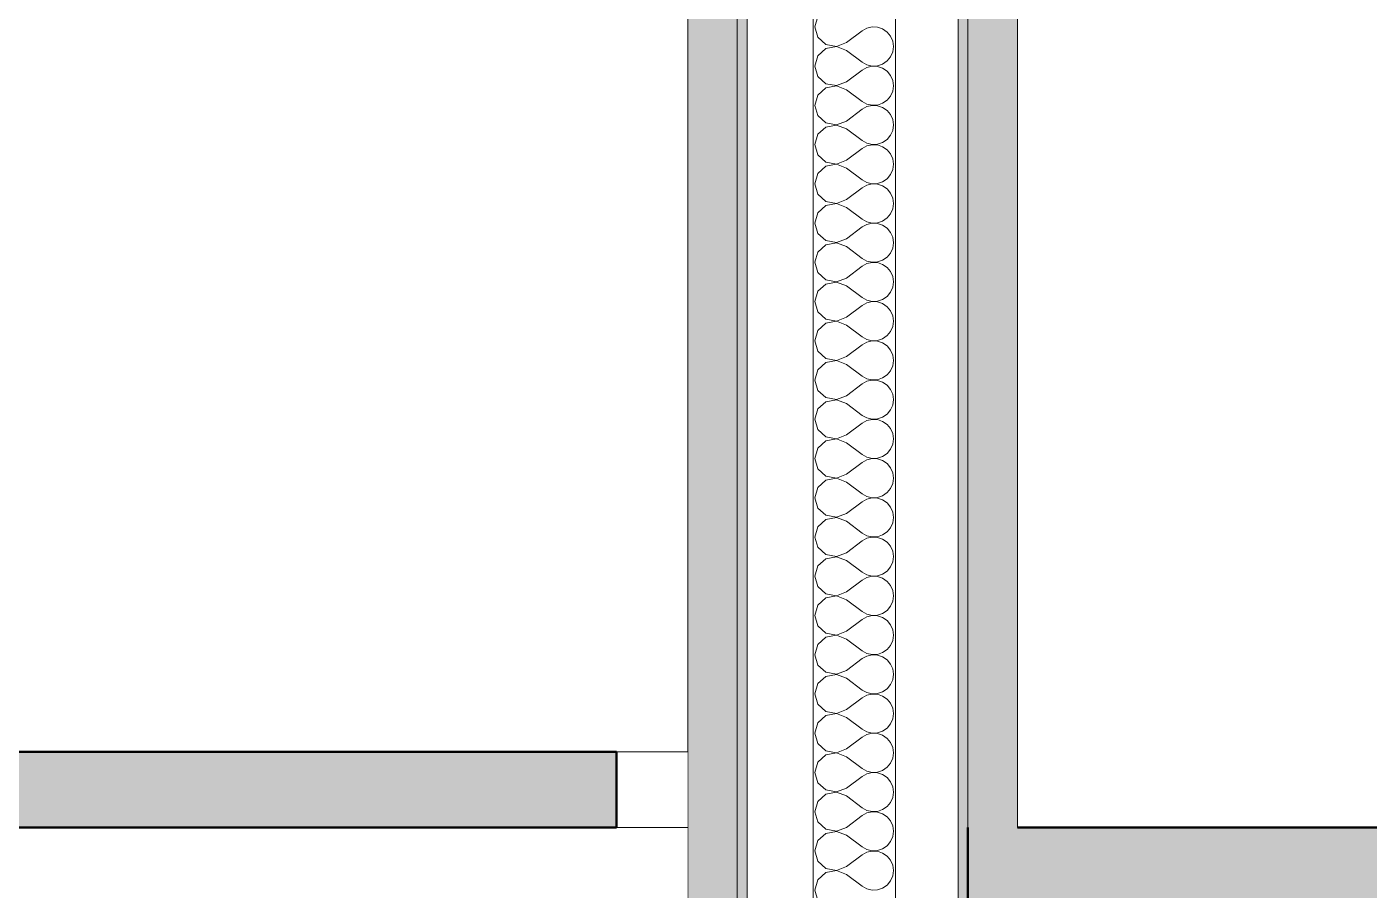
# Model space of a CAD drawing. Header units: millimetres. Extents: x -48147 to 1417267, y -496296 to 18123.
# Drawn here: x 1366330.7 to 1366774.6, y -476143.6 to -475858 of the extents above; entities that cross this region are included whole.
import ezdxf

# ---------------------------------------------------------------- set-up
doc = ezdxf.new("R2010")
doc.units = ezdxf.units.MM
doc.header["$MEASUREMENT"] = 0
doc.linetypes.add('Wipeout_Contour', pattern=[1000, 0, -1000])
doc.layers.add('New_A-20-M_Ceiling', color=7, linetype='Continuous')
doc.layers.add('New_A-25-M_Wall_Int', color=7, linetype='Continuous')
for name, color, linetype, lineweight, true_color in [('New_A-20-M_Ceiling_Pen_No__107', 7, 'Continuous', 15, 0xa6a6a6), ('New_A-20-M_Ceiling_Pen_No__29', 7, 'Continuous', 50, 0x2a2a2a), ('New_A-25-M_Wall_Int_Pen_No__107', 7, 'Continuous', 15, 0xa6a6a6)]:
    doc.layers.add(name, color=color, linetype=linetype, lineweight=lineweight, true_color=true_color)
doc.layers.add('New_A-20-M_Ceiling_Pen_No__89', color=8, linetype='Continuous', lineweight=20)
doc.layers.add('New_A-25-M_Wall_Int_Pen_No__1', color=7, linetype='Continuous', lineweight=13)

# ---------------------------------------------------------------- blocks, each defined once
blk = doc.blocks.new('*X65', base_point=(1376122.47, -491272.82))
at = {"layer": 'New_A-25-M_Wall_Int_Pen_No__107', "linetype": 'Continuous'}
for p, q in [((1366592.32, -475854.56), (1366591.35, -475857.97)), ((1366591.35, -475857.97), (1366592.32, -475861.38)), ((1366601.74, -475863.16), (1366606.93, -475859.27)), ((1366608.5, -475858.4), (1366606.93, -475859.27)), ((1366610.24, -475857.99), (1366608.5, -475858.4)), ((1366612.03, -475858.08), (1366610.24, -475857.99)), ((1366613.73, -475858.65), (1366612.03, -475858.08)), ((1366615.2, -475859.67), (1366613.73, -475858.65)), ((1366616.35, -475861.05), (1366615.2, -475859.67)), ((1366592.32, -475861.38), (1366594.94, -475863.77)), ((1366594.94, -475865.14), (1366592.32, -475867.54)), ((1366594.94, -475863.77), (1366598.43, -475864.43)), ((1366598.43, -475864.49), (1366594.94, -475865.14)), ((1366598.43, -475864.43), (1366601.74, -475863.16)), ((1366601.74, -475865.76), (1366598.43, -475864.49)), ((1366617.07, -475862.69), (1366616.35, -475861.05)), ((1366617.32, -475864.46), (1366617.07, -475862.69)), ((1366617.07, -475866.23), (1366617.32, -475864.46)), ((1366592.32, -475867.54), (1366591.35, -475870.95)), ((1366601.74, -475865.76), (1366606.93, -475869.65)), ((1366606.93, -475869.65), (1366608.5, -475870.52)), ((1366613.73, -475870.26), (1366615.2, -475869.25)), ((1366615.2, -475869.25), (1366616.35, -475867.87)), ((1366616.35, -475867.87), (1366617.07, -475866.23)), ((1366591.35, -475870.95), (1366592.32, -475874.36)), ((1366601.74, -475876.14), (1366606.93, -475872.25)), ((1366608.5, -475871.38), (1366606.93, -475872.25)), ((1366608.5, -475870.52), (1366610.24, -475870.92)), ((1366610.24, -475870.98), (1366608.5, -475871.38)), ((1366610.24, -475870.92), (1366612.03, -475870.84)), ((1366612.03, -475871.06), (1366610.24, -475870.98)), ((1366612.03, -475870.84), (1366613.73, -475870.26)), ((1366613.73, -475871.64), (1366612.03, -475871.06)), ((1366615.2, -475872.65), (1366613.73, -475871.64)), ((1366616.35, -475874.03), (1366615.2, -475872.65)), ((1366617.07, -475875.67), (1366616.35, -475874.03)), ((1366592.32, -475874.36), (1366594.94, -475876.76)), ((1366594.94, -475878.13), (1366592.32, -475880.52)), ((1366594.94, -475876.76), (1366598.43, -475877.41)), ((1366598.43, -475877.47), (1366594.94, -475878.13)), ((1366598.43, -475877.41), (1366601.74, -475876.14)), ((1366601.74, -475878.74), (1366598.43, -475877.47)), ((1366617.32, -475877.44), (1366617.07, -475875.67)), ((1366617.07, -475879.21), (1366617.32, -475877.44)), ((1366592.32, -475880.52), (1366591.35, -475883.93)), ((1366601.74, -475878.74), (1366606.93, -475882.63)), ((1366606.93, -475882.63), (1366608.5, -475883.5)), ((1366613.73, -475883.25), (1366615.2, -475882.23)), ((1366615.2, -475882.23), (1366616.35, -475880.85)), ((1366616.35, -475880.85), (1366617.07, -475879.21)), ((1366591.35, -475883.93), (1366592.32, -475887.34)), ((1366592.32, -475887.34), (1366594.94, -475889.74)), ((1366601.74, -475889.12), (1366606.93, -475885.23)), ((1366608.5, -475884.36), (1366606.93, -475885.23)), ((1366608.5, -475883.5), (1366610.24, -475883.91)), ((1366610.24, -475883.96), (1366608.5, -475884.36)), ((1366610.24, -475883.91), (1366612.03, -475883.82)), ((1366612.03, -475884.04), (1366610.24, -475883.96)), ((1366612.03, -475883.82), (1366613.73, -475883.25)), ((1366613.73, -475884.62), (1366612.03, -475884.04)), ((1366615.2, -475885.63), (1366613.73, -475884.62)), ((1366616.35, -475887.01), (1366615.2, -475885.63)), ((1366617.07, -475888.65), (1366616.35, -475887.01)), ((1366594.94, -475891.11), (1366592.32, -475893.5)), ((1366594.94, -475889.74), (1366598.43, -475890.4)), ((1366598.43, -475890.45), (1366594.94, -475891.11)), ((1366598.43, -475890.4), (1366601.74, -475889.12)), ((1366601.74, -475891.72), (1366598.43, -475890.45)), ((1366601.74, -475891.72), (1366606.93, -475895.61)), ((1366617.32, -475890.42), (1366617.07, -475888.65)), ((1366617.07, -475892.2), (1366617.32, -475890.42)), ((1366592.32, -475893.5), (1366591.35, -475896.91)), ((1366606.93, -475895.61), (1366608.5, -475896.48)), ((1366612.03, -475896.8), (1366613.73, -475896.23)), ((1366613.73, -475896.23), (1366615.2, -475895.21)), ((1366615.2, -475895.21), (1366616.35, -475893.83)), ((1366616.35, -475893.83), (1366617.07, -475892.2)), ((1366591.35, -475896.91), (1366592.32, -475900.33)), ((1366592.32, -475900.33), (1366594.94, -475902.72)), ((1366601.74, -475902.11), (1366606.93, -475898.21)), ((1366608.5, -475897.34), (1366606.93, -475898.21)), ((1366608.5, -475896.48), (1366610.24, -475896.89)), ((1366610.24, -475896.94), (1366608.5, -475897.34)), ((1366610.24, -475896.89), (1366612.03, -475896.8)), ((1366612.03, -475897.03), (1366610.24, -475896.94)), ((1366613.73, -475897.6), (1366612.03, -475897.03)), ((1366615.2, -475898.61), (1366613.73, -475897.6)), ((1366616.35, -475899.99), (1366615.2, -475898.61)), ((1366617.07, -475901.63), (1366616.35, -475899.99)), ((1366594.94, -475904.09), (1366592.32, -475906.48)), ((1366594.94, -475902.72), (1366598.43, -475903.38)), ((1366598.43, -475903.43), (1366594.94, -475904.09)), ((1366598.43, -475903.38), (1366601.74, -475902.11)), ((1366601.74, -475904.7), (1366598.43, -475903.43)), ((1366601.74, -475904.7), (1366606.93, -475908.6)), ((1366616.35, -475906.82), (1366617.07, -475905.18)), ((1366617.32, -475903.4), (1366617.07, -475901.63)), ((1366617.07, -475905.18), (1366617.32, -475903.4)), ((1366592.32, -475906.48), (1366591.35, -475909.89)), ((1366606.93, -475908.6), (1366608.5, -475909.46)), ((1366608.5, -475909.46), (1366610.24, -475909.87)), ((1366612.03, -475909.78), (1366613.73, -475909.21)), ((1366613.73, -475909.21), (1366615.2, -475908.19)), ((1366615.2, -475908.19), (1366616.35, -475906.82)), ((1366591.35, -475909.89), (1366592.32, -475913.31)), ((1366592.32, -475913.31), (1366594.94, -475915.7)), ((1366601.74, -475915.09), (1366606.93, -475911.19)), ((1366608.5, -475910.33), (1366606.93, -475911.19)), ((1366610.24, -475909.92), (1366608.5, -475910.33)), ((1366610.24, -475909.87), (1366612.03, -475909.78)), ((1366612.03, -475910.01), (1366610.24, -475909.92)), ((1366613.73, -475910.58), (1366612.03, -475910.01)), ((1366615.2, -475911.59), (1366613.73, -475910.58)), ((1366616.35, -475912.97), (1366615.2, -475911.59)), ((1366617.07, -475914.61), (1366616.35, -475912.97)), ((1366594.94, -475917.07), (1366592.32, -475919.46)), ((1366594.94, -475915.7), (1366598.43, -475916.36)), ((1366598.43, -475916.41), (1366594.94, -475917.07)), ((1366598.43, -475916.36), (1366601.74, -475915.09)), ((1366601.74, -475917.68), (1366598.43, -475916.41)), ((1366601.74, -475917.68), (1366606.93, -475921.58)), ((1366616.35, -475919.8), (1366617.07, -475918.16)), ((1366617.32, -475916.39), (1366617.07, -475914.61)), ((1366617.07, -475918.16), (1366617.32, -475916.39)), ((1366592.32, -475919.46), (1366591.35, -475922.88)), ((1366591.35, -475922.88), (1366592.32, -475926.29)), ((1366606.93, -475921.58), (1366608.5, -475922.44)), ((1366608.5, -475922.44), (1366610.24, -475922.85)), ((1366610.24, -475922.9), (1366608.5, -475923.31)), ((1366610.24, -475922.85), (1366612.03, -475922.76)), ((1366612.03, -475922.99), (1366610.24, -475922.9)), ((1366612.03, -475922.76), (1366613.73, -475922.19)), ((1366613.73, -475923.56), (1366612.03, -475922.99)), ((1366613.73, -475922.19), (1366615.2, -475921.18)), ((1366615.2, -475921.18), (1366616.35, -475919.8)), ((1366592.32, -475926.29), (1366594.94, -475928.68)), ((1366601.74, -475928.07), (1366606.93, -475924.17)), ((1366608.5, -475923.31), (1366606.93, -475924.17)), ((1366615.2, -475924.58), (1366613.73, -475923.56)), ((1366616.35, -475925.95), (1366615.2, -475924.58)), ((1366617.07, -475927.59), (1366616.35, -475925.95)), ((1366594.94, -475930.05), (1366592.32, -475932.45)), ((1366594.94, -475928.68), (1366598.43, -475929.34)), ((1366598.43, -475929.39), (1366594.94, -475930.05)), ((1366598.43, -475929.34), (1366601.74, -475928.07)), ((1366601.74, -475930.66), (1366598.43, -475929.39)), ((1366601.74, -475930.66), (1366606.93, -475934.56)), ((1366616.35, -475932.78), (1366617.07, -475931.14)), ((1366617.32, -475929.37), (1366617.07, -475927.59)), ((1366617.07, -475931.14), (1366617.32, -475929.37)), ((1366592.32, -475932.45), (1366591.35, -475935.86)), ((1366591.35, -475935.86), (1366592.32, -475939.27)), ((1366606.93, -475934.56), (1366608.5, -475935.43)), ((1366608.5, -475936.29), (1366606.93, -475937.16)), ((1366608.5, -475935.43), (1366610.24, -475935.83)), ((1366610.24, -475935.88), (1366608.5, -475936.29)), ((1366610.24, -475935.83), (1366612.03, -475935.74)), ((1366612.03, -475935.97), (1366610.24, -475935.88)), ((1366612.03, -475935.74), (1366613.73, -475935.17)), ((1366613.73, -475936.54), (1366612.03, -475935.97)), ((1366613.73, -475935.17), (1366615.2, -475934.16)), ((1366615.2, -475934.16), (1366616.35, -475932.78)), ((1366592.32, -475939.27), (1366594.94, -475941.66)), ((1366601.74, -475941.05), (1366606.93, -475937.16)), ((1366615.2, -475937.56), (1366613.73, -475936.54)), ((1366616.35, -475938.94), (1366615.2, -475937.56)), ((1366617.07, -475940.57), (1366616.35, -475938.94)), ((1366617.32, -475942.35), (1366617.07, -475940.57)), ((1366594.94, -475943.03), (1366592.32, -475945.43)), ((1366594.94, -475941.66), (1366598.43, -475942.32)), ((1366598.43, -475942.37), (1366594.94, -475943.03)), ((1366598.43, -475942.32), (1366601.74, -475941.05)), ((1366601.74, -475943.65), (1366598.43, -475942.37)), ((1366601.74, -475943.65), (1366606.93, -475947.54)), ((1366616.35, -475945.76), (1366617.07, -475944.12)), ((1366617.07, -475944.12), (1366617.32, -475942.35)), ((1366592.32, -475945.43), (1366591.35, -475948.84)), ((1366591.35, -475948.84), (1366592.32, -475952.25)), ((1366606.93, -475947.54), (1366608.5, -475948.41)), ((1366608.5, -475949.27), (1366606.93, -475950.14)), ((1366608.5, -475948.41), (1366610.24, -475948.81)), ((1366610.24, -475948.87), (1366608.5, -475949.27)), ((1366610.24, -475948.81), (1366612.03, -475948.73)), ((1366612.03, -475948.95), (1366610.24, -475948.87)), ((1366612.03, -475948.73), (1366613.73, -475948.15)), ((1366613.73, -475949.52), (1366612.03, -475948.95)), ((1366613.73, -475948.15), (1366615.2, -475947.14)), ((1366615.2, -475950.54), (1366613.73, -475949.52)), ((1366615.2, -475947.14), (1366616.35, -475945.76)), ((1366592.32, -475952.25), (1366594.94, -475954.64)), ((1366598.43, -475955.3), (1366601.74, -475954.03)), ((1366601.74, -475954.03), (1366606.93, -475950.14)), ((1366616.35, -475951.92), (1366615.2, -475950.54)), ((1366617.07, -475953.56), (1366616.35, -475951.92)), ((1366617.32, -475955.33), (1366617.07, -475953.56)), ((1366592.32, -475958.41), (1366591.35, -475961.82)), ((1366594.94, -475956.01), (1366592.32, -475958.41)), ((1366594.94, -475954.64), (1366598.43, -475955.3)), ((1366598.43, -475955.36), (1366594.94, -475956.01)), ((1366601.74, -475956.63), (1366598.43, -475955.36)), ((1366601.74, -475956.63), (1366606.93, -475960.52)), ((1366616.35, -475958.74), (1366617.07, -475957.1)), ((1366617.07, -475957.1), (1366617.32, -475955.33)), ((1366591.35, -475961.82), (1366592.32, -475965.23)), ((1366606.93, -475960.52), (1366608.5, -475961.39)), ((1366608.5, -475962.25), (1366606.93, -475963.12)), ((1366608.5, -475961.39), (1366610.24, -475961.79)), ((1366610.24, -475961.85), (1366608.5, -475962.25)), ((1366610.24, -475961.79), (1366612.03, -475961.71)), ((1366612.03, -475961.93), (1366610.24, -475961.85)), ((1366612.03, -475961.71), (1366613.73, -475961.14)), ((1366613.73, -475962.51), (1366612.03, -475961.93)), ((1366613.73, -475961.14), (1366615.2, -475960.12)), ((1366615.2, -475963.52), (1366613.73, -475962.51)), ((1366615.2, -475960.12), (1366616.35, -475958.74)), ((1366592.32, -475965.23), (1366594.94, -475967.63)), ((1366598.43, -475968.29), (1366601.74, -475967.01)), ((1366601.74, -475967.01), (1366606.93, -475963.12)), ((1366616.35, -475964.9), (1366615.2, -475963.52)), ((1366617.07, -475966.54), (1366616.35, -475964.9)), ((1366617.32, -475968.31), (1366617.07, -475966.54)), ((1366592.32, -475971.39), (1366591.35, -475974.8)), ((1366594.94, -475969), (1366592.32, -475971.39)), ((1366594.94, -475967.63), (1366598.43, -475968.29)), ((1366598.43, -475968.34), (1366594.94, -475969)), ((1366601.74, -475969.61), (1366598.43, -475968.34)), ((1366601.74, -475969.61), (1366606.93, -475973.5)), ((1366615.2, -475973.1), (1366616.35, -475971.72)), ((1366616.35, -475971.72), (1366617.07, -475970.08)), ((1366617.07, -475970.08), (1366617.32, -475968.31)), ((1366591.35, -475974.8), (1366592.32, -475978.21)), ((1366601.74, -475979.99), (1366606.93, -475976.1)), ((1366606.93, -475973.5), (1366608.5, -475974.37)), ((1366608.5, -475975.23), (1366606.93, -475976.1)), ((1366608.5, -475974.37), (1366610.24, -475974.78)), ((1366610.24, -475974.83), (1366608.5, -475975.23)), ((1366610.24, -475974.78), (1366612.03, -475974.69)), ((1366612.03, -475974.92), (1366610.24, -475974.83)), ((1366612.03, -475974.69), (1366613.73, -475974.12)), ((1366613.73, -475975.49), (1366612.03, -475974.92)), ((1366613.73, -475974.12), (1366615.2, -475973.1)), ((1366615.2, -475976.5), (1366613.73, -475975.49)), ((1366592.32, -475978.21), (1366594.94, -475980.61)), ((1366594.94, -475980.61), (1366598.43, -475981.27)), ((1366598.43, -475981.27), (1366601.74, -475979.99)), ((1366616.35, -475977.88), (1366615.2, -475976.5)), ((1366617.07, -475979.52), (1366616.35, -475977.88)), ((1366617.32, -475981.29), (1366617.07, -475979.52)), ((1366592.32, -475984.37), (1366591.35, -475987.78)), ((1366594.94, -475981.98), (1366592.32, -475984.37)), ((1366598.43, -475981.32), (1366594.94, -475981.98)), ((1366601.74, -475982.59), (1366598.43, -475981.32)), ((1366601.74, -475982.59), (1366606.93, -475986.49)), ((1366615.2, -475986.08), (1366616.35, -475984.71)), ((1366616.35, -475984.71), (1366617.07, -475983.07)), ((1366617.07, -475983.07), (1366617.32, -475981.29)), ((1366591.35, -475987.78), (1366592.32, -475991.2)), ((1366601.74, -475992.98), (1366606.93, -475989.08)), ((1366606.93, -475986.49), (1366608.5, -475987.35)), ((1366608.5, -475988.22), (1366606.93, -475989.08)), ((1366608.5, -475987.35), (1366610.24, -475987.76)), ((1366610.24, -475987.81), (1366608.5, -475988.22)), ((1366610.24, -475987.76), (1366612.03, -475987.67)), ((1366612.03, -475987.9), (1366610.24, -475987.81)), ((1366612.03, -475987.67), (1366613.73, -475987.1)), ((1366613.73, -475988.47), (1366612.03, -475987.9)), ((1366613.73, -475987.1), (1366615.2, -475986.08)), ((1366615.2, -475989.48), (1366613.73, -475988.47)), ((1366616.35, -475990.86), (1366615.2, -475989.48)), ((1366592.32, -475991.2), (1366594.94, -475993.59)), ((1366594.94, -475993.59), (1366598.43, -475994.25)), ((1366598.43, -475994.25), (1366601.74, -475992.98)), ((1366617.07, -475992.5), (1366616.35, -475990.86)), ((1366617.32, -475994.27), (1366617.07, -475992.5)), ((1366592.32, -475997.35), (1366591.35, -476000.77)), ((1366594.94, -475994.96), (1366592.32, -475997.35)), ((1366598.43, -475994.3), (1366594.94, -475994.96)), ((1366601.74, -475995.57), (1366598.43, -475994.3)), ((1366601.74, -475995.57), (1366606.93, -475999.47)), ((1366615.2, -475999.07), (1366616.35, -475997.69)), ((1366616.35, -475997.69), (1366617.07, -475996.05)), ((1366617.07, -475996.05), (1366617.32, -475994.27)), ((1366591.35, -476000.77), (1366592.32, -476004.18)), ((1366601.74, -476005.96), (1366606.93, -476002.06)), ((1366606.93, -475999.47), (1366608.5, -476000.33)), ((1366608.5, -476001.2), (1366606.93, -476002.06)), ((1366608.5, -476000.33), (1366610.24, -476000.74)), ((1366610.24, -476000.79), (1366608.5, -476001.2)), ((1366610.24, -476000.74), (1366612.03, -476000.65)), ((1366612.03, -476000.88), (1366610.24, -476000.79)), ((1366612.03, -476000.65), (1366613.73, -476000.08)), ((1366613.73, -476001.45), (1366612.03, -476000.88)), ((1366613.73, -476000.08), (1366615.2, -475999.07)), ((1366615.2, -476002.46), (1366613.73, -476001.45)), ((1366616.35, -476003.84), (1366615.2, -476002.46)), ((1366592.32, -476004.18), (1366594.94, -476006.57)), ((1366594.94, -476006.57), (1366598.43, -476007.23)), ((1366598.43, -476007.28), (1366594.94, -476007.94)), ((1366598.43, -476007.23), (1366601.74, -476005.96)), ((1366601.74, -476008.55), (1366598.43, -476007.28)), ((1366617.07, -476005.48), (1366616.35, -476003.84)), ((1366617.32, -476007.26), (1366617.07, -476005.48)), ((1366617.07, -476009.03), (1366617.32, -476007.26)), ((1366592.32, -476010.33), (1366591.35, -476013.75)), ((1366594.94, -476007.94), (1366592.32, -476010.33)), ((1366601.74, -476008.55), (1366606.93, -476012.45)), ((1366615.2, -476012.05), (1366616.35, -476010.67)), ((1366616.35, -476010.67), (1366617.07, -476009.03)), ((1366591.35, -476013.75), (1366592.32, -476017.16)), ((1366601.74, -476018.94), (1366606.93, -476015.04)), ((1366606.93, -476012.45), (1366608.5, -476013.32)), ((1366608.5, -476014.18), (1366606.93, -476015.04)), ((1366608.5, -476013.32), (1366610.24, -476013.72)), ((1366610.24, -476013.77), (1366608.5, -476014.18)), ((1366610.24, -476013.72), (1366612.03, -476013.63)), ((1366612.03, -476013.86), (1366610.24, -476013.77)), ((1366612.03, -476013.63), (1366613.73, -476013.06)), ((1366613.73, -476014.43), (1366612.03, -476013.86)), ((1366613.73, -476013.06), (1366615.2, -476012.05)), ((1366615.2, -476015.45), (1366613.73, -476014.43)), ((1366616.35, -476016.82), (1366615.2, -476015.45)), ((1366592.32, -476017.16), (1366594.94, -476019.55)), ((1366594.94, -476019.55), (1366598.43, -476020.21)), ((1366598.43, -476020.26), (1366594.94, -476020.92)), ((1366598.43, -476020.21), (1366601.74, -476018.94)), ((1366601.74, -476021.54), (1366598.43, -476020.26)), ((1366617.07, -476018.46), (1366616.35, -476016.82)), ((1366617.32, -476020.24), (1366617.07, -476018.46)), ((1366617.07, -476022.01), (1366617.32, -476020.24)), ((1366592.32, -476023.32), (1366591.35, -476026.73)), ((1366594.94, -476020.92), (1366592.32, -476023.32)), ((1366601.74, -476021.54), (1366606.93, -476025.43)), ((1366613.73, -476026.04), (1366615.2, -476025.03)), ((1366615.2, -476025.03), (1366616.35, -476023.65)), ((1366616.35, -476023.65), (1366617.07, -476022.01)), ((1366591.35, -476026.73), (1366592.32, -476030.14)), ((1366601.74, -476031.92), (1366606.93, -476028.03)), ((1366606.93, -476025.43), (1366608.5, -476026.3)), ((1366608.5, -476027.16), (1366606.93, -476028.03)), ((1366608.5, -476026.3), (1366610.24, -476026.7)), ((1366610.24, -476026.75), (1366608.5, -476027.16)), ((1366610.24, -476026.7), (1366612.03, -476026.62)), ((1366612.03, -476026.84), (1366610.24, -476026.75)), ((1366612.03, -476026.62), (1366613.73, -476026.04)), ((1366613.73, -476027.41), (1366612.03, -476026.84)), ((1366615.2, -476028.43), (1366613.73, -476027.41)), ((1366616.35, -476029.81), (1366615.2, -476028.43)), ((1366592.32, -476030.14), (1366594.94, -476032.53)), ((1366594.94, -476033.9), (1366592.32, -476036.3)), ((1366594.94, -476032.53), (1366598.43, -476033.19)), ((1366598.43, -476033.25), (1366594.94, -476033.9)), ((1366598.43, -476033.19), (1366601.74, -476031.92)), ((1366601.74, -476034.52), (1366598.43, -476033.25)), ((1366617.07, -476031.45), (1366616.35, -476029.81)), ((1366617.32, -476033.22), (1366617.07, -476031.45)), ((1366617.07, -476034.99), (1366617.32, -476033.22)), ((1366592.32, -476036.3), (1366591.35, -476039.71)), ((1366601.74, -476034.52), (1366606.93, -476038.41)), ((1366606.93, -476038.41), (1366608.5, -476039.28)), ((1366613.73, -476039.02), (1366615.2, -476038.01)), ((1366615.2, -476038.01), (1366616.35, -476036.63)), ((1366616.35, -476036.63), (1366617.07, -476034.99)), ((1366591.35, -476039.71), (1366592.32, -476043.12)), ((1366601.74, -476044.9), (1366606.93, -476041.01)), ((1366608.5, -476040.14), (1366606.93, -476041.01)), ((1366608.5, -476039.28), (1366610.24, -476039.68)), ((1366610.24, -476039.74), (1366608.5, -476040.14)), ((1366610.24, -476039.68), (1366612.03, -476039.6)), ((1366612.03, -476039.82), (1366610.24, -476039.74)), ((1366612.03, -476039.6), (1366613.73, -476039.02)), ((1366613.73, -476040.39), (1366612.03, -476039.82)), ((1366615.2, -476041.41), (1366613.73, -476040.39)), ((1366616.35, -476042.79), (1366615.2, -476041.41)), ((1366617.07, -476044.43), (1366616.35, -476042.79)), ((1366592.32, -476043.12), (1366594.94, -476045.52)), ((1366594.94, -476046.89), (1366592.32, -476049.28)), ((1366594.94, -476045.52), (1366598.43, -476046.17)), ((1366598.43, -476046.23), (1366594.94, -476046.89)), ((1366598.43, -476046.17), (1366601.74, -476044.9)), ((1366601.74, -476047.5), (1366598.43, -476046.23)), ((1366617.32, -476046.2), (1366617.07, -476044.43)), ((1366617.07, -476047.97), (1366617.32, -476046.2)), ((1366592.32, -476049.28), (1366591.35, -476052.69)), ((1366601.74, -476047.5), (1366606.93, -476051.39)), ((1366606.93, -476051.39), (1366608.5, -476052.26)), ((1366613.73, -476052.01), (1366615.2, -476050.99)), ((1366615.2, -476050.99), (1366616.35, -476049.61)), ((1366616.35, -476049.61), (1366617.07, -476047.97)), ((1366591.35, -476052.69), (1366592.32, -476056.1)), ((1366592.32, -476056.1), (1366594.94, -476058.5)), ((1366601.74, -476057.88), (1366606.93, -476053.99)), ((1366608.5, -476053.12), (1366606.93, -476053.99)), ((1366608.5, -476052.26), (1366610.24, -476052.66)), ((1366610.24, -476052.72), (1366608.5, -476053.12)), ((1366610.24, -476052.66), (1366612.03, -476052.58)), ((1366612.03, -476052.8), (1366610.24, -476052.72)), ((1366612.03, -476052.58), (1366613.73, -476052.01)), ((1366613.73, -476053.38), (1366612.03, -476052.8)), ((1366615.2, -476054.39), (1366613.73, -476053.38)), ((1366616.35, -476055.77), (1366615.2, -476054.39)), ((1366617.07, -476057.41), (1366616.35, -476055.77)), ((1366594.94, -476059.87), (1366592.32, -476062.26)), ((1366594.94, -476058.5), (1366598.43, -476059.16)), ((1366598.43, -476059.21), (1366594.94, -476059.87)), ((1366598.43, -476059.16), (1366601.74, -476057.88)), ((1366601.74, -476060.48), (1366598.43, -476059.21)), ((1366601.74, -476060.48), (1366606.93, -476064.37)), ((1366617.32, -476059.18), (1366617.07, -476057.41)), ((1366617.07, -476060.96), (1366617.32, -476059.18)), ((1366592.32, -476062.26), (1366591.35, -476065.67)), ((1366606.93, -476064.37), (1366608.5, -476065.24)), ((1366612.03, -476065.56), (1366613.73, -476064.99)), ((1366613.73, -476064.99), (1366615.2, -476063.97)), ((1366615.2, -476063.97), (1366616.35, -476062.59)), ((1366616.35, -476062.59), (1366617.07, -476060.96)), ((1366591.35, -476065.67), (1366592.32, -476069.09)), ((1366592.32, -476069.09), (1366594.94, -476071.48)), ((1366601.74, -476070.87), (1366606.93, -476066.97)), ((1366608.5, -476066.1), (1366606.93, -476066.97)), ((1366608.5, -476065.24), (1366610.24, -476065.65)), ((1366610.24, -476065.7), (1366608.5, -476066.1)), ((1366610.24, -476065.65), (1366612.03, -476065.56)), ((1366612.03, -476065.79), (1366610.24, -476065.7)), ((1366613.73, -476066.36), (1366612.03, -476065.79)), ((1366615.2, -476067.37), (1366613.73, -476066.36)), ((1366616.35, -476068.75), (1366615.2, -476067.37)), ((1366617.07, -476070.39), (1366616.35, -476068.75)), ((1366594.94, -476072.85), (1366592.32, -476075.24)), ((1366594.94, -476071.48), (1366598.43, -476072.14)), ((1366598.43, -476072.19), (1366594.94, -476072.85)), ((1366598.43, -476072.14), (1366601.74, -476070.87)), ((1366601.74, -476073.46), (1366598.43, -476072.19)), ((1366601.74, -476073.46), (1366606.93, -476077.36)), ((1366616.35, -476075.58), (1366617.07, -476073.94)), ((1366617.32, -476072.16), (1366617.07, -476070.39)), ((1366617.07, -476073.94), (1366617.32, -476072.16)), ((1366592.32, -476075.24), (1366591.35, -476078.65)), ((1366606.93, -476077.36), (1366608.5, -476078.22)), ((1366608.5, -476078.22), (1366610.24, -476078.63)), ((1366612.03, -476078.54), (1366613.73, -476077.97)), ((1366613.73, -476077.97), (1366615.2, -476076.95)), ((1366615.2, -476076.95), (1366616.35, -476075.58)), ((1366591.35, -476078.65), (1366592.32, -476082.07)), ((1366592.32, -476082.07), (1366594.94, -476084.46)), ((1366601.74, -476083.85), (1366606.93, -476079.95)), ((1366608.5, -476079.09), (1366606.93, -476079.95)), ((1366610.24, -476078.68), (1366608.5, -476079.09)), ((1366610.24, -476078.63), (1366612.03, -476078.54)), ((1366612.03, -476078.77), (1366610.24, -476078.68)), ((1366613.73, -476079.34), (1366612.03, -476078.77)), ((1366615.2, -476080.35), (1366613.73, -476079.34)), ((1366616.35, -476081.73), (1366615.2, -476080.35)), ((1366617.07, -476083.37), (1366616.35, -476081.73)), ((1366594.94, -476085.83), (1366592.32, -476088.22)), ((1366594.94, -476084.46), (1366598.43, -476085.12)), ((1366598.43, -476085.17), (1366594.94, -476085.83)), ((1366598.43, -476085.12), (1366601.74, -476083.85)), ((1366601.74, -476086.44), (1366598.43, -476085.17)), ((1366601.74, -476086.44), (1366606.93, -476090.34)), ((1366616.35, -476088.56), (1366617.07, -476086.92)), ((1366617.32, -476085.14), (1366617.07, -476083.37)), ((1366617.07, -476086.92), (1366617.32, -476085.14)), ((1366592.32, -476088.22), (1366591.35, -476091.64)), ((1366591.35, -476091.64), (1366592.32, -476095.05)), ((1366606.93, -476090.34), (1366608.5, -476091.2)), ((1366608.5, -476091.2), (1366610.24, -476091.61)), ((1366610.24, -476091.66), (1366608.5, -476092.07)), ((1366610.24, -476091.61), (1366612.03, -476091.52)), ((1366612.03, -476091.75), (1366610.24, -476091.66)), ((1366612.03, -476091.52), (1366613.73, -476090.95)), ((1366613.73, -476092.32), (1366612.03, -476091.75)), ((1366613.73, -476090.95), (1366615.2, -476089.94)), ((1366615.2, -476089.94), (1366616.35, -476088.56)), ((1366592.32, -476095.05), (1366594.94, -476097.44)), ((1366601.74, -476096.83), (1366606.93, -476092.93)), ((1366608.5, -476092.07), (1366606.93, -476092.93)), ((1366615.2, -476093.34), (1366613.73, -476092.32)), ((1366616.35, -476094.71), (1366615.2, -476093.34)), ((1366617.07, -476096.35), (1366616.35, -476094.71)), ((1366594.94, -476098.81), (1366592.32, -476101.2)), ((1366594.94, -476097.44), (1366598.43, -476098.1)), ((1366598.43, -476098.15), (1366594.94, -476098.81)), ((1366598.43, -476098.1), (1366601.74, -476096.83)), ((1366601.74, -476099.42), (1366598.43, -476098.15)), ((1366601.74, -476099.42), (1366606.93, -476103.32)), ((1366616.35, -476101.54), (1366617.07, -476099.9)), ((1366617.32, -476098.13), (1366617.07, -476096.35)), ((1366617.07, -476099.9), (1366617.32, -476098.13)), ((1366592.32, -476101.2), (1366591.35, -476104.62)), ((1366591.35, -476104.62), (1366592.32, -476108.03)), ((1366606.93, -476103.32), (1366608.5, -476104.19)), ((1366608.5, -476105.05), (1366606.93, -476105.92)), ((1366608.5, -476104.19), (1366610.24, -476104.59)), ((1366610.24, -476104.64), (1366608.5, -476105.05)), ((1366610.24, -476104.59), (1366612.03, -476104.5)), ((1366612.03, -476104.73), (1366610.24, -476104.64)), ((1366612.03, -476104.5), (1366613.73, -476103.93)), ((1366613.73, -476105.3), (1366612.03, -476104.73)), ((1366613.73, -476103.93), (1366615.2, -476102.92)), ((1366615.2, -476102.92), (1366616.35, -476101.54)), ((1366592.32, -476108.03), (1366594.94, -476110.42)), ((1366601.74, -476109.81), (1366606.93, -476105.92)), ((1366615.2, -476106.32), (1366613.73, -476105.3)), ((1366616.35, -476107.7), (1366615.2, -476106.32)), ((1366617.07, -476109.33), (1366616.35, -476107.7)), ((1366617.32, -476111.11), (1366617.07, -476109.33)), ((1366594.94, -476111.79), (1366592.32, -476114.19)), ((1366594.94, -476110.42), (1366598.43, -476111.08)), ((1366598.43, -476111.13), (1366594.94, -476111.79)), ((1366598.43, -476111.08), (1366601.74, -476109.81)), ((1366601.74, -476112.41), (1366598.43, -476111.13)), ((1366601.74, -476112.41), (1366606.93, -476116.3)), ((1366616.35, -476114.52), (1366617.07, -476112.88)), ((1366617.07, -476112.88), (1366617.32, -476111.11)), ((1366592.32, -476114.19), (1366591.35, -476117.6)), ((1366591.35, -476117.6), (1366592.32, -476121.01)), ((1366606.93, -476116.3), (1366608.5, -476117.17)), ((1366608.5, -476118.03), (1366606.93, -476118.9)), ((1366608.5, -476117.17), (1366610.24, -476117.57)), ((1366610.24, -476117.63), (1366608.5, -476118.03)), ((1366610.24, -476117.57), (1366612.03, -476117.49)), ((1366612.03, -476117.71), (1366610.24, -476117.63)), ((1366612.03, -476117.49), (1366613.73, -476116.91)), ((1366613.73, -476118.28), (1366612.03, -476117.71)), ((1366613.73, -476116.91), (1366615.2, -476115.9)), ((1366615.2, -476119.3), (1366613.73, -476118.28)), ((1366615.2, -476115.9), (1366616.35, -476114.52)), ((1366592.32, -476121.01), (1366594.94, -476123.4)), ((1366598.43, -476124.06), (1366601.74, -476122.79)), ((1366601.74, -476122.79), (1366606.93, -476118.9)), ((1366616.35, -476120.68), (1366615.2, -476119.3)), ((1366617.07, -476122.32), (1366616.35, -476120.68)), ((1366617.32, -476124.09), (1366617.07, -476122.32)), ((1366592.32, -476127.17), (1366591.35, -476130.58)), ((1366594.94, -476124.77), (1366592.32, -476127.17)), ((1366594.94, -476123.4), (1366598.43, -476124.06)), ((1366598.43, -476124.12), (1366594.94, -476124.77)), ((1366601.74, -476125.39), (1366598.43, -476124.12)), ((1366601.74, -476125.39), (1366606.93, -476129.28)), ((1366616.35, -476127.5), (1366617.07, -476125.86)), ((1366617.07, -476125.86), (1366617.32, -476124.09)), ((1366591.35, -476130.58), (1366592.32, -476133.99)), ((1366606.93, -476129.28), (1366608.5, -476130.15)), ((1366608.5, -476131.01), (1366606.93, -476131.88)), ((1366608.5, -476130.15), (1366610.24, -476130.55)), ((1366610.24, -476130.61), (1366608.5, -476131.01)), ((1366610.24, -476130.55), (1366612.03, -476130.47)), ((1366612.03, -476130.69), (1366610.24, -476130.61)), ((1366612.03, -476130.47), (1366613.73, -476129.9)), ((1366613.73, -476131.27), (1366612.03, -476130.69)), ((1366613.73, -476129.9), (1366615.2, -476128.88)), ((1366615.2, -476132.28), (1366613.73, -476131.27)), ((1366615.2, -476128.88), (1366616.35, -476127.5)), ((1366592.32, -476133.99), (1366594.94, -476136.39)), ((1366598.43, -476137.04), (1366601.74, -476135.77)), ((1366601.74, -476135.77), (1366606.93, -476131.88)), ((1366616.35, -476133.66), (1366615.2, -476132.28)), ((1366617.07, -476135.3), (1366616.35, -476133.66)), ((1366617.32, -476137.07), (1366617.07, -476135.3)), ((1366592.32, -476140.15), (1366591.35, -476143.56)), ((1366594.94, -476137.76), (1366592.32, -476140.15)), ((1366594.94, -476136.39), (1366598.43, -476137.04)), ((1366598.43, -476137.1), (1366594.94, -476137.76)), ((1366601.74, -476138.37), (1366598.43, -476137.1)), ((1366601.74, -476138.37), (1366606.93, -476142.26)), ((1366615.2, -476141.86), (1366616.35, -476140.48)), ((1366616.35, -476140.48), (1366617.07, -476138.84)), ((1366617.07, -476138.84), (1366617.32, -476137.07)), ((1366591.35, -476143.56), (1366592.32, -476146.97)), ((1366606.93, -476142.26), (1366608.5, -476143.13)), ((1366608.5, -476143.13), (1366610.24, -476143.54)), ((1366610.24, -476143.54), (1366612.03, -476143.45)), ((1366612.03, -476143.45), (1366613.73, -476142.88)), ((1366613.73, -476142.88), (1366615.2, -476141.86))]:
    blk.add_line(p, q, dxfattribs=at)
blk = doc.blocks.new('Section Elem_42_2', base_point=(1376122.47, -491272.82))
at = {"layer": 'New_A-25-M_Wall_Int_Pen_No__107', "linetype": 'Continuous'}
for points in [[(1366549.27, -479122.82), (1366565.62, -479122.82), (1366565.62, -475339.25), (1366549.27, -475339.25)], [(1366641.95, -476122.82), (1366658.31, -476122.82), (1366658.31, -475339.25), (1366641.95, -475339.25)]]:
    blk.add_hatch(color=256, dxfattribs=at).paths.add_polyline_path(points)
at = {"layer": 'New_A-25-M_Wall_Int_Pen_No__107', "linetype": 'Continuous', "lineweight": 0, "true_color": 0x535353}
blk.add_hatch(color=251, dxfattribs=at).paths.add_polyline_path([(1366565.62, -479122.82), (1366568.89, -479122.82), (1366568.89, -475339.25), (1366565.62, -475339.25)])
at = {"layer": 'New_A-25-M_Wall_Int_Pen_No__1', "linetype": 'Continuous'}
for p, q in [((1366549.27, -475339.25), (1366549.27, -479122.82)), ((1366565.62, -475339.25), (1366565.62, -479122.82)), ((1366641.95, -475339.25), (1366641.95, -476122.82)), ((1366658.31, -475339.25), (1366658.31, -476122.82))]:
    blk.add_line(p, q, dxfattribs=at)
at = {"color": 254, "linetype": 'Wipeout_Contour', "lineweight": 0, "ltscale": 5790050.777676596}
blk.add_wipeout([(1366568.89, -479122.82), (1366590.7, -479122.82), (1366590.7, -475339.25), (1366568.89, -475339.25)], dxfattribs=at).dxf.layer = 'New_A-25-M_Wall_Int'
at = {"layer": 'New_A-25-M_Wall_Int_Pen_No__1', "linetype": 'Continuous'}
blk.add_line((1366568.89, -475339.25), (1366568.89, -479122.82), dxfattribs=at)
at = {"color": 254, "linetype": 'Wipeout_Contour', "lineweight": 0, "ltscale": 5790143.430935812}
blk.add_wipeout([(1366590.7, -479122.82), (1366617.96, -479122.82), (1366617.96, -475339.25), (1366590.7, -475339.25)], dxfattribs=at).dxf.layer = 'New_A-25-M_Wall_Int'
at = {"layer": 'New_A-25-M_Wall_Int_Pen_No__1', "linetype": 'Continuous'}
blk.add_line((1366590.7, -475339.25), (1366590.7, -479122.82), dxfattribs=at)
at = {"layer": 'New_A-25-M_Wall_Int'}
blk.add_blockref('*X65', (1376122.47, -491272.82), dxfattribs=at)
at = {"color": 254, "linetype": 'Wipeout_Contour', "lineweight": 0, "ltscale": 5790234.025384374}
blk.add_wipeout([(1366617.96, -479122.82), (1366638.68, -479122.82), (1366638.68, -475339.25), (1366617.96, -475339.25)], dxfattribs=at).dxf.layer = 'New_A-25-M_Wall_Int'
at = {"layer": 'New_A-25-M_Wall_Int_Pen_No__107', "linetype": 'Continuous', "lineweight": 0, "true_color": 0x535353}
blk.add_hatch(color=251, dxfattribs=at).paths.add_polyline_path([(1366638.68, -479122.82), (1366641.95, -479122.82), (1366641.95, -476147.82), (1366641.95, -476122.82), (1366641.95, -475339.25), (1366638.68, -475339.25)])
at = {"layer": 'New_A-25-M_Wall_Int_Pen_No__1', "linetype": 'Continuous'}
for p, q in [((1366617.96, -475339.25), (1366617.96, -479122.82)), ((1366638.68, -475339.25), (1366638.68, -479122.82))]:
    blk.add_line(p, q, dxfattribs=at)
blk = doc.blocks.new('Section Elem_44_2', base_point=(1376122.47, -491272.82))
at = {"color": 254, "linetype": 'Wipeout_Contour', "lineweight": 0, "ltscale": 8681565.631465085}
blk.add_wipeout([(1365122.62, -479122.82), (1366009.15, -479122.82), (1366009.15, -477022.82), (1366549.27, -477022.82), (1366549.27, -476122.82), (1365122.62, -476122.82)], dxfattribs=at).dxf.layer = 'New_A-25-M_Wall_Int'
blk = doc.blocks.new('Section Elem_257_2', base_point=(1376122.47, -491272.82))
at = {"color": 254, "linetype": 'Wipeout_Contour', "lineweight": 0, "ltscale": 5788410.141369306}
blk.add_wipeout([(1366525.71, -476097.82), (1366525.71, -476122.82), (1366549.27, -476122.82), (1366549.27, -476097.82)], dxfattribs=at).dxf.layer = 'New_A-20-M_Ceiling'
at = {"layer": 'New_A-20-M_Ceiling_Pen_No__107', "linetype": 'Continuous'}
blk.add_hatch(color=256, dxfattribs=at).paths.add_polyline_path([(1366525.71, -476097.82), (1365106.26, -476097.82), (1365106.26, -476122.82), (1366525.71, -476122.82)])
at = {"layer": 'New_A-20-M_Ceiling_Pen_No__29', "linetype": 'Continuous'}
for p, q in [((1366525.71, -476097.82), (1365122.62, -476097.82)), ((1366525.71, -476097.82), (1366525.71, -476122.82)), ((1366525.71, -476122.82), (1365122.62, -476122.82))]:
    blk.add_line(p, q, dxfattribs=at)
at = {"layer": 'New_A-20-M_Ceiling_Pen_No__89', "linetype": 'Continuous'}
for p, q in [((1366525.71, -476097.82), (1366549.27, -476097.82)), ((1366525.71, -476122.82), (1366549.27, -476122.82))]:
    blk.add_line(p, q, dxfattribs=at)
blk = doc.blocks.new('Section Elem_258_2', base_point=(1376122.47, -491272.82))
at = {"layer": 'New_A-20-M_Ceiling_Pen_No__107', "linetype": 'Continuous'}
blk.add_hatch(color=256, dxfattribs=at).paths.add_polyline_path([(1366641.95, -476122.82), (1366641.95, -476147.82), (1370474.55, -476147.82), (1370474.55, -476122.82)])
at = {"layer": 'New_A-20-M_Ceiling_Pen_No__29', "linetype": 'Continuous'}
for p, q in [((1366641.95, -476122.82), (1366641.95, -476147.82)), ((1370474.55, -476122.82), (1366658.31, -476122.82))]:
    blk.add_line(p, q, dxfattribs=at)

msp = doc.modelspace()

# ---------------------------------------------------------------- block references
at = {"layer": 'New_A-25-M_Wall_Int'}
msp.add_blockref('Section Elem_42_2', (1376122.47, -491272.82), dxfattribs=at)

# ---------------------------------------------------------------- next in the draw order: block references
msp.add_blockref('Section Elem_44_2', (1376122.47, -491272.82), dxfattribs=at)

# ---------------------------------------------------------------- next in the draw order: block references
at = {"layer": 'New_A-20-M_Ceiling'}
msp.add_blockref('Section Elem_257_2', (1376122.47, -491272.82), dxfattribs=at)

# ---------------------------------------------------------------- next in the draw order: block references
msp.add_blockref('Section Elem_258_2', (1376122.47, -491272.82), dxfattribs=at)

doc.saveas('drawing.dxf')
